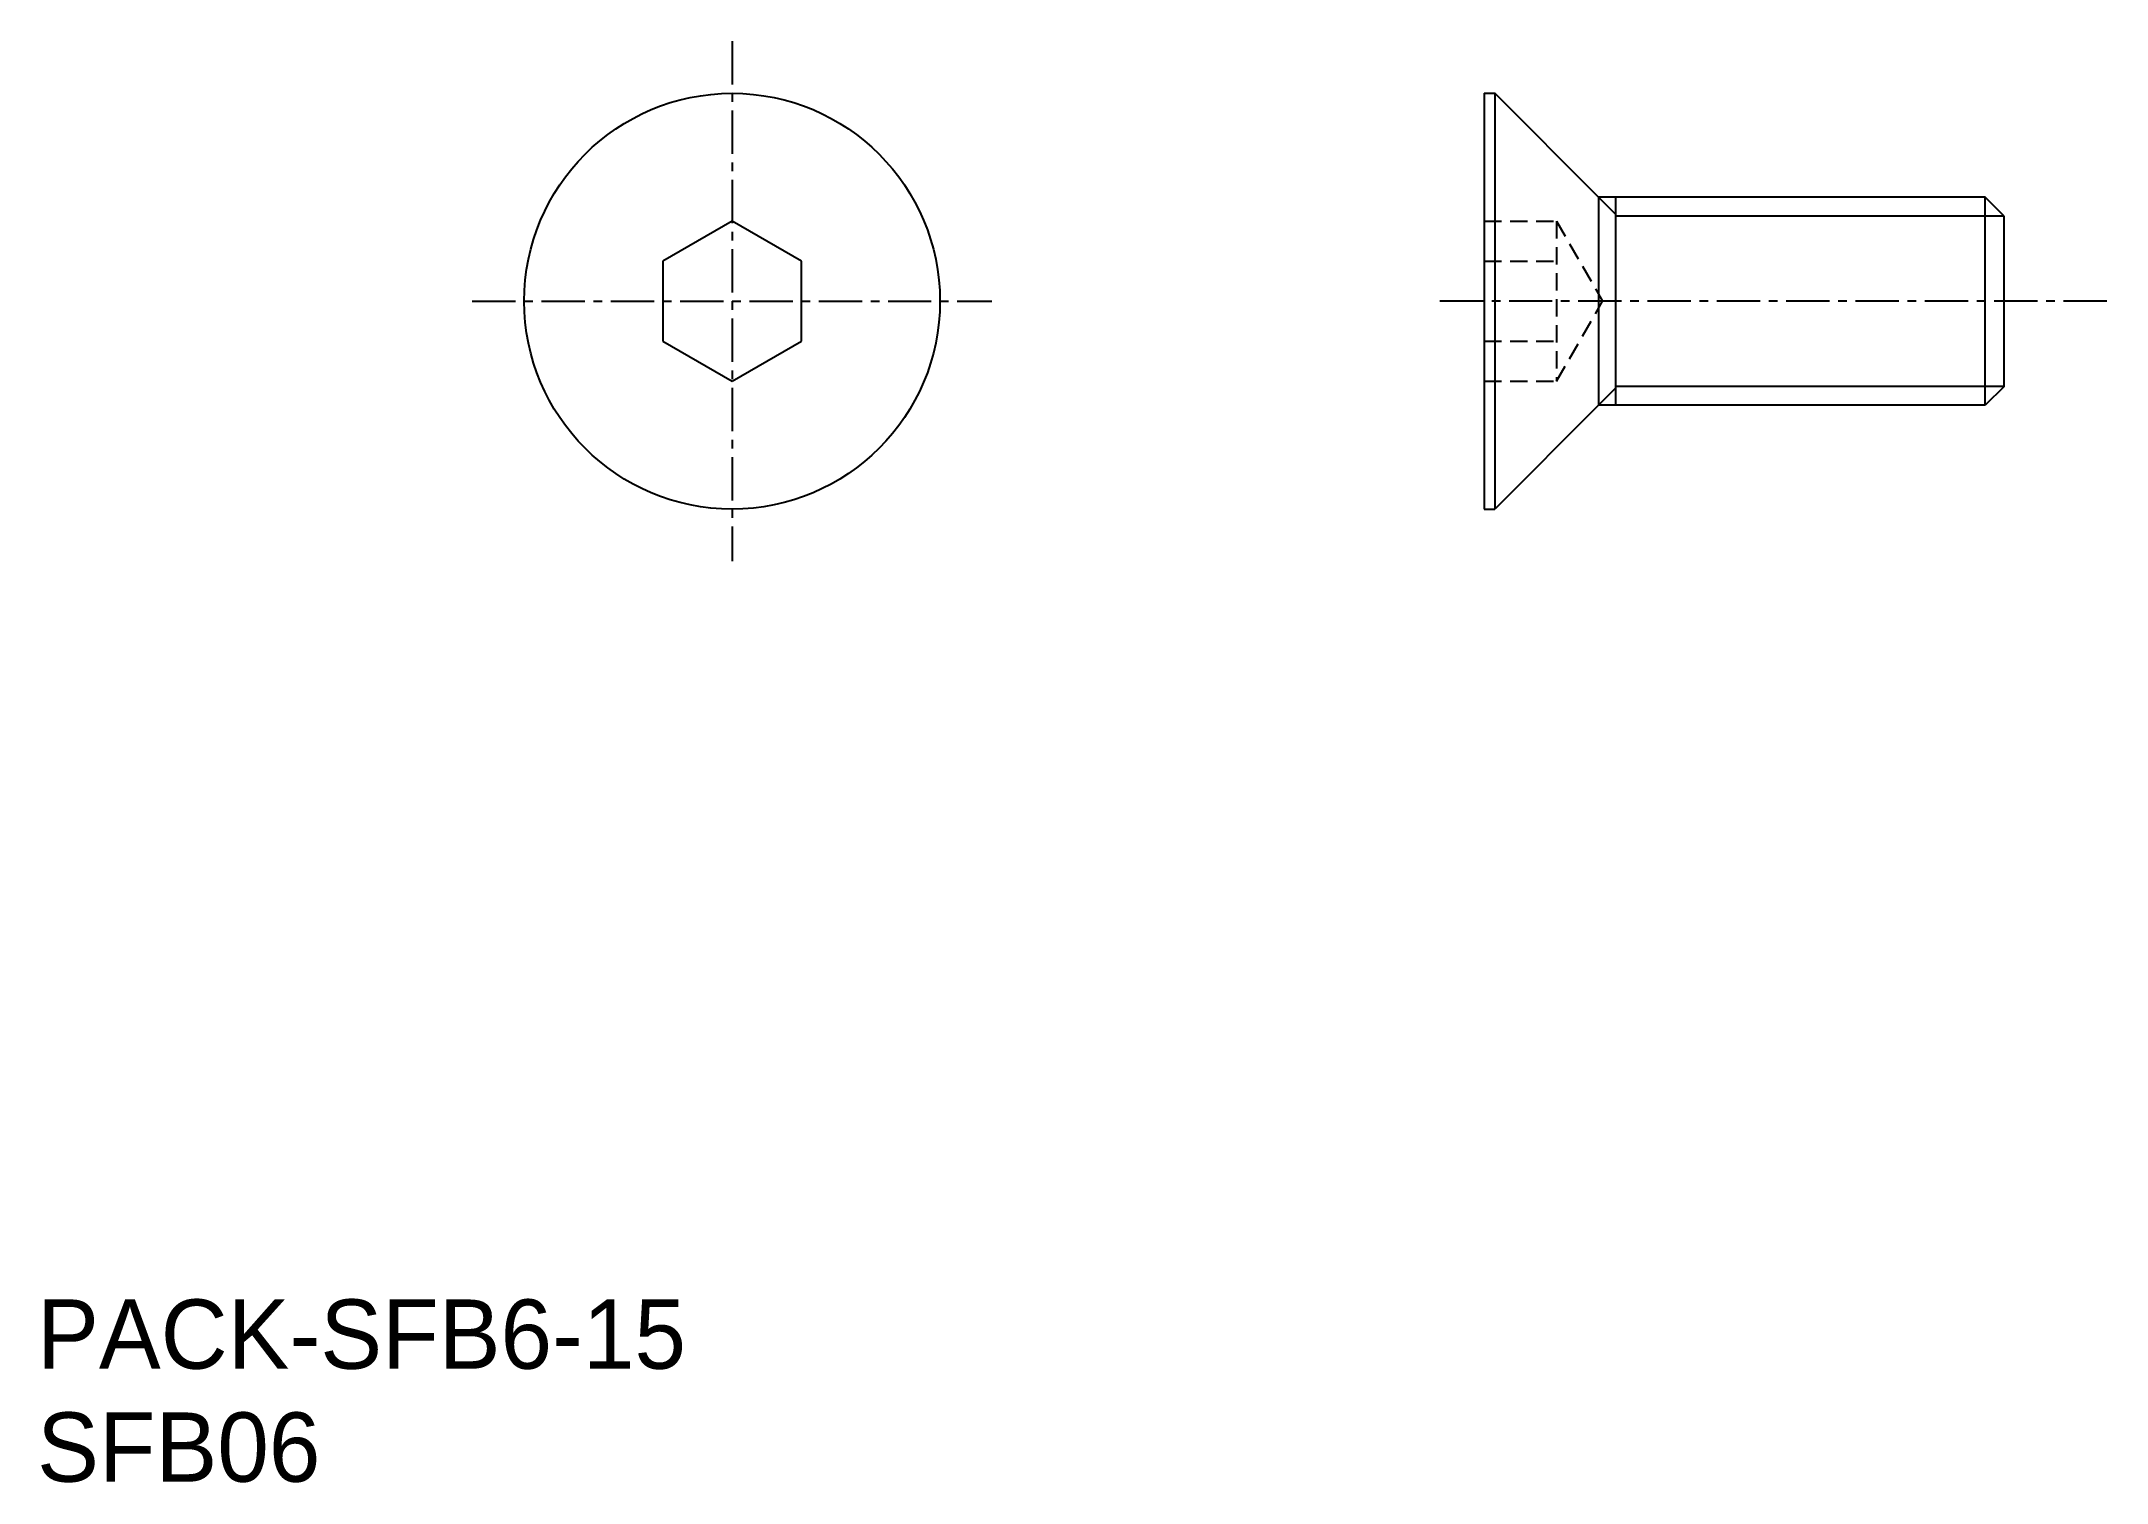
# Model space of a CAD drawing. Extents: x 4.8 to 64.4, y 0.6 to 42.2.
import ezdxf

# ---------------------------------------------------------------- set-up
doc = ezdxf.new("R2010")
doc.units = 0
doc.linetypes.add('CENTER', pattern=[2, 1.25, -0.25, 0.25, -0.25])
doc.linetypes.add('DASHED', pattern=[0.75, 0.5, -0.25])
doc.layers.get('0').update_dxf_attribs({"linetype": 'CONTINUOUS'})
doc.layers.add('CENTER', color=1, linetype='CENTER')

msp = doc.modelspace()

# ---------------------------------------------------------------- linework, layer by layer
at = {"color": 7, "linetype": 'CONTINUOUS'}
for p, q in [((46.429, 40.694), (46.729, 40.694)), ((46.429, 40.694), (46.429, 28.694)), ((46.729, 40.694), (46.729, 28.694)), ((49.729, 37.694), (46.729, 40.694)), ((60.888, 37.694), (49.729, 37.694)), ((49.729, 37.694), (49.729, 31.694)), ((50.229, 31.694), (50.229, 37.694)), ((60.888, 31.694), (60.888, 37.694)), ((61.429, 37.152), (60.888, 37.694)), ((24.719, 37.003), (22.719, 35.849)), ((26.719, 35.849), (24.719, 37.003)), ((61.429, 32.235), (61.429, 37.152)), ((22.719, 35.849), (22.719, 33.539)), ((26.719, 33.539), (26.719, 35.849)), ((22.719, 33.539), (24.719, 32.384)), ((24.719, 32.384), (26.719, 33.539)), ((61.429, 32.235), (60.888, 31.694)), ((49.729, 31.694), (46.729, 28.694)), ((60.888, 31.694), (49.729, 31.694)), ((46.429, 28.694), (46.729, 28.694))]:
    msp.add_line(p, q, dxfattribs=at)
at = {"color": 3, "linetype": 'CONTINUOUS'}
for p, q in [((49.729, 37.694), (50.229, 37.194)), ((61.429, 37.152), (50.229, 37.152)), ((49.729, 31.694), (50.229, 32.194)), ((61.429, 32.235), (50.229, 32.235))]:
    msp.add_line(p, q, dxfattribs=at)
at = {"color": 3, "linetype": 'DASHED'}
for p, q in [((46.429, 37.003), (48.509, 37.003)), ((48.509, 37.003), (48.509, 32.384)), ((48.509, 37.003), (49.842, 34.694)), ((46.429, 35.849), (48.509, 35.849)), ((48.509, 32.384), (49.842, 34.694)), ((46.429, 33.539), (48.509, 33.539)), ((46.429, 32.384), (48.509, 32.384))]:
    msp.add_line(p, q, dxfattribs=at)
at = {"color": 7, "linetype": 'CONTINUOUS'}
msp.add_circle((24.719, 34.694), 6, dxfattribs=at)
at = {"layer": 'CENTER', "color": 1, "linetype": 'CENTER'}
for p, q in [((24.719, 42.194), (24.719, 27.194)), ((17.219, 34.694), (32.219, 34.694)), ((64.392, 34.694), (44.929, 34.694))]:
    msp.add_line(p, q, dxfattribs=at)

# ---------------------------------------------------------------- texts
at = {"color": 7, "linetype": 'CONTINUOUS'}
for s, p in [('PACK-SFB6-15', (4.66, 3.887)), ('SFB06', (4.66, 0.627))]:
    msp.add_text(s, height=2, dxfattribs=at).set_placement(p)

doc.saveas('drawing.dxf')
